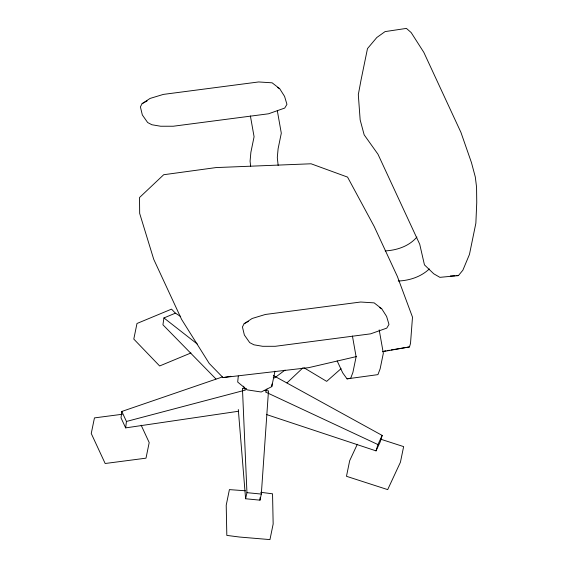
<?xml version="1.0" encoding="UTF-8"?>
<svg xmlns="http://www.w3.org/2000/svg" width="568" height="568" viewBox="0 0 568 568"><rect width="100%" height="100%" fill="white"/><g stroke="black" fill="none" stroke-linecap="round" stroke-linejoin="round"><path stroke-width="0.85" d="M238.297 409.521L245.603 498.754L259.981 500.159L260.108 497.511M259.981 500.159L261.323 494.068L268.486 390.862L264.248 390.45M238.297 376.037L237.694 382.051L247.123 389.854L261.195 391.998L271.781 386.638L272.029 383.989M222.457 376.939L121.8 411.459L121.019 417.885L125.656 427.889L238.439 411.26M125.656 427.889L126.437 421.463L121.8 411.459M180.624 316.504L175.434 313.16L163.925 317.938L162.938 324.797L215.946 378.97M271.781 386.638L274.955 371.167M245.603 498.754L246.945 492.669L242.444 388.327L246.363 388.711M382.598 351.684L409.493 346.92L410.508 343.434L412.496 317.143L397.359 276.438L374.17 226.419L347.559 177.102L311.072 163.783L216.017 167.581L163.69 174.731L139.522 197.529L139.671 213.426L153.736 259.327L181.568 319.344L209.244 363.47L223.004 377.585L308.779 367.638L356.633 356.519M266.57 414.555L376.037 450.871L377.926 444.559L382.172 435.422L273.314 375.505M382.172 435.422L380.283 441.734L376.037 450.871M267.017 389.052L265.618 392.055L377.926 444.559M357.322 444.247L349.675 460.698L346.473 476.296L387.688 489.616L400.433 462.203L403.635 446.611L380.922 439.27M142.114 103.639L140.395 106.876L142.334 114.956L147.659 122.546L151.897 124.747L160.63 126.238L173.268 126.231L268.55 113.785L284.731 108.055L286.946 104.349L284.575 96.375L279.683 88.686L272.122 82.814L258.632 81.955L163.357 94.402L150.108 98.42L142.114 103.639L147.112 100.941M244.141 323.696L242.429 326.941L244.368 335.014L249.693 342.611L253.931 344.811L262.664 346.303L275.303 346.295L370.584 333.849L386.765 328.119L388.981 324.413L386.609 316.433L381.717 308.751L374.156 302.879L360.666 302.02L265.391 314.466L252.142 318.485L244.141 323.696L248.379 321.41M416.912 237.026C409.194 246.192 396.94 250.282 385.182 250.907M458.419 275.586L462.877 270.19L469.466 254.4L475.863 223.203L476.751 202.606L476.566 187.206L475.31 177.01L471.461 162.604L460.939 132.401L423.834 52.377L411.168 32.568L406.411 28.4L385.083 31.602L376.818 37.495L367.489 48.585L361.085 79.783L358.309 94.636L360.162 119.933L364.159 134.836L377.99 154.248L419.731 244.275L424.452 264.873L433.739 273.783L439.902 277.347L458.419 275.586L456.729 275.686M286.996 382.868L303.092 367.702M341.063 368.66L326.671 381.369L304.171 367.879M285.065 370.066L274.472 377.997L273.279 377.287M429.344 268.934C420.874 276.864 409.663 280.507 398.232 281.032M190.962 352.962L159.643 365.97L133.792 339.082L136.987 323.483L171.529 309.134L175.732 313.515M126.437 421.463L245.369 390.088L243.558 386.169M337.144 360.879L342.689 372.842L347.027 378.863L350.712 378.181L352.913 372.395L356.115 356.796L352.43 336.029M223.004 377.585L230.849 376.293M384.224 351.074L385.963 350.79M387.703 350.506L389.449 350.215M391.189 349.931L409.493 346.92M347.027 378.863L377.933 374.624L380.134 368.838L383.336 353.246L379.19 329.88M122.255 414.271L94.451 417.899L91.249 433.498L105.165 463.502L145.997 458.17L149.199 442.571L141.148 425.198M450.303 275.963L455.039 275.785M245.447 490.78L229.408 489.616L226.213 505.215L226.824 535.397L239.547 537.037L269.956 539.6L273.158 524.001L272.548 493.812L260.669 492.286M246.945 492.669L261.323 494.068M277.404 87.408L279.683 88.686M379.438 307.473L381.717 308.751M163.925 317.938L197.323 344.066M277.312 110.682L281.302 133.182L278.1 148.78L277.305 157.592L278.157 165.409M250.396 115.971L254.081 136.739L250.879 152.331L250.083 161.149L250.651 166.36"/></g></svg>
